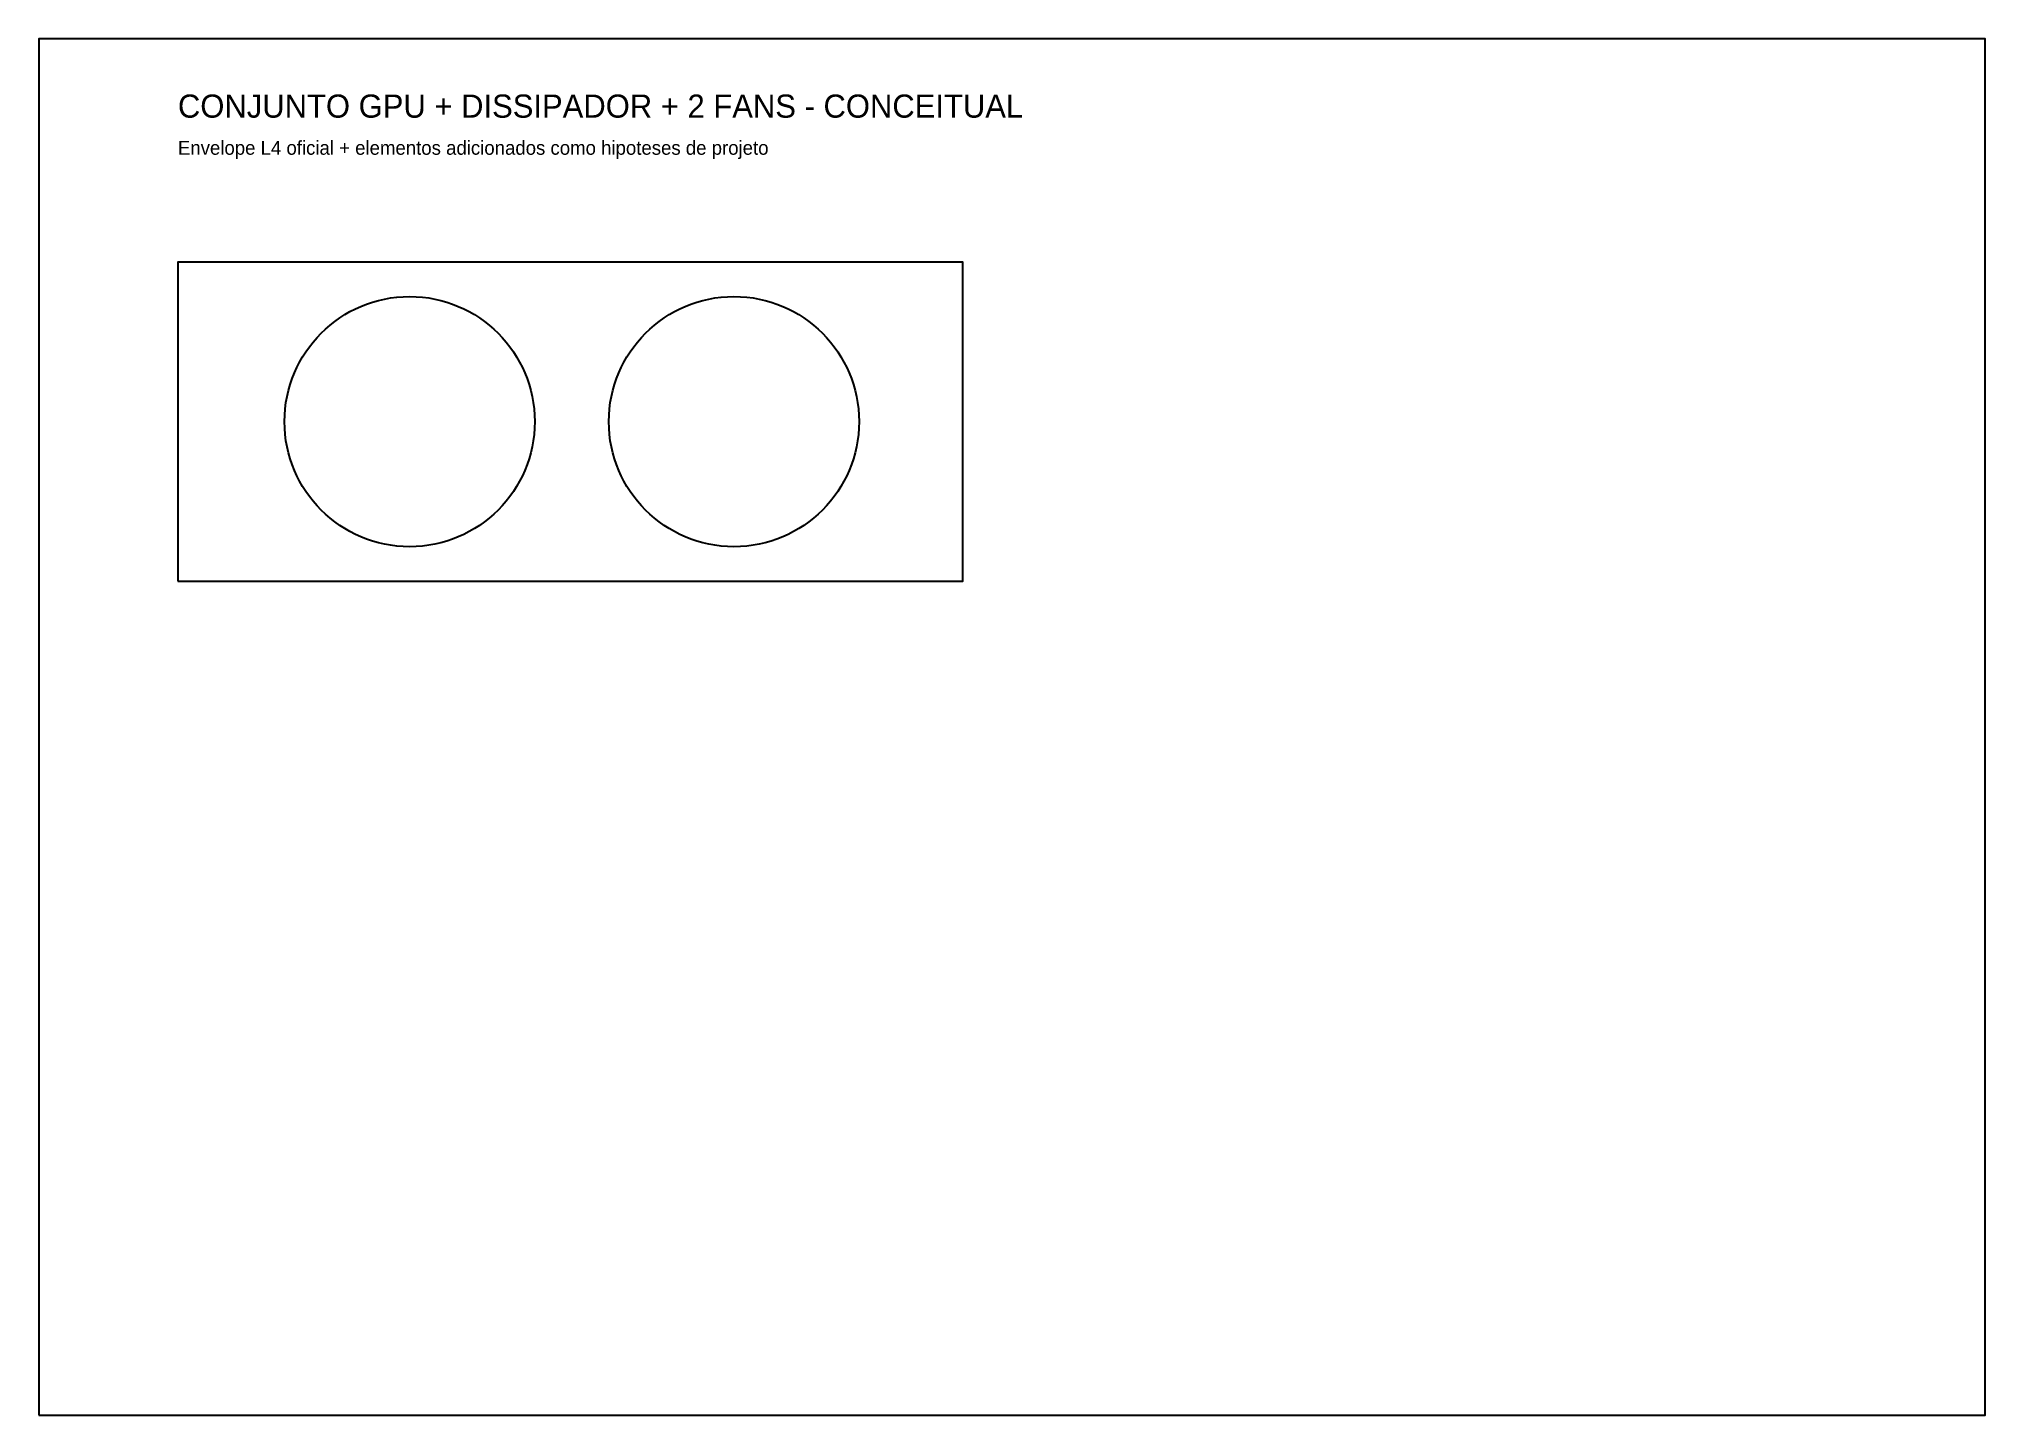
# Model space of a CAD drawing. Header units: metres. Extents: x 0 to 420, y 0 to 297.
import ezdxf

# ---------------------------------------------------------------- set-up
doc = ezdxf.new("R2010")
doc.units = ezdxf.units.M

msp = doc.modelspace()

# ---------------------------------------------------------------- linework, layer by layer
for points in [[(0, 0), (420, 0), (420, 297), (0, 297), (0, 0)], [(30, 180), (199.4, 180), (199.4, 248.8), (30, 248.8), (30, 180)]]:
    msp.add_lwpolyline(points, close=True)
for centre in [(80, 214.4), (150, 214.4)]:
    msp.add_circle(centre, 27)

# ---------------------------------------------------------------- texts
for s, height, p in [('CONJUNTO GPU + DISSIPADOR + 2 FANS - CONCEITUAL', 5, (30, 280)), ('Envelope L4 oficial + elementos adicionados como hipoteses de projeto', 3, (30, 272))]:
    msp.add_text(s, height=height).set_placement(p)

doc.saveas('drawing.dxf')
